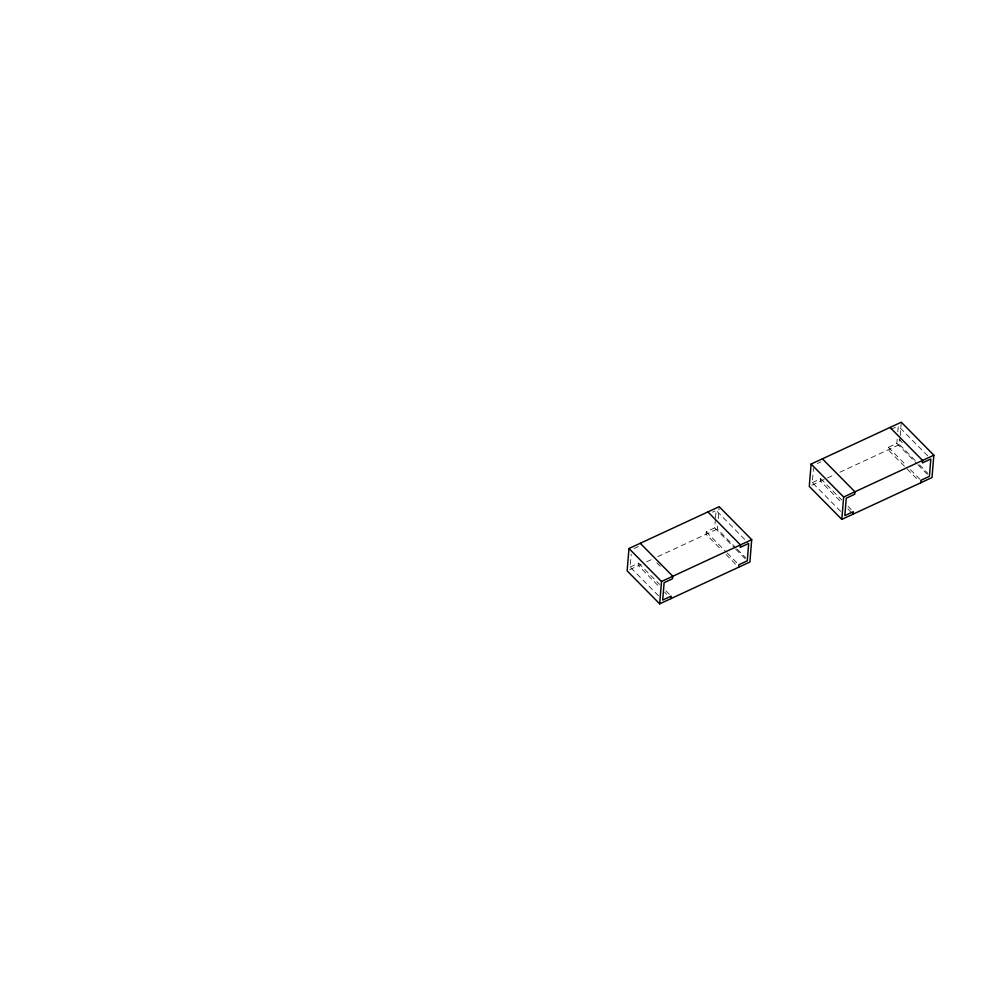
<?xml version="1.0" encoding="UTF-8"?>
<svg xmlns="http://www.w3.org/2000/svg" width="983" height="983" viewBox="0 0 983 983"><rect width="100%" height="100%" fill="white"/><g stroke="black" fill="none" stroke-linecap="round" stroke-linejoin="round"><path stroke-width="0.74" stroke-dasharray="4.92 3.69" d="M658.499 595.796L630.152 567.08L631.233 554.043M630.152 567.08L638.606 563.161L638.409 565.643L658.352 585.856M715.427 519.171L714.715 527.871L706.261 531.791L706.052 534.273L721.805 550.222M715.55 517.722L716.152 510.484L747.645 542.395M736.23 548.182L717.332 529.038L717.578 526.065M718.192 518.606L719.175 506.687M840.637 511.332L812.29 482.616L813.482 468.129M812.29 482.616L820.744 478.696L820.547 481.179L841.534 502.448M897.209 439.057L896.852 443.407L888.399 447.326L888.19 449.809L906.043 467.896M897.811 431.807L898.278 426.02L927.682 455.805M915.21 460.536L899.47 444.574L900.084 437.128M900.207 435.641L901.3 422.223M633.998 548.575L640.044 545.774M712.528 512.155L714.936 511.037M817.34 463.546L820.965 461.875M891.04 429.374L897.074 426.573M629.636 569.71L641.174 564.365M646.691 561.797L652.208 559.241M657.738 556.673L717.332 529.038M811.774 485.246L826.064 478.623M827.44 477.984L834.346 474.777M839.875 472.221L899.47 444.574M899.273 439.512L902.419 442.706M919.412 464.787L927.817 473.302M896.852 443.407L916.795 463.607M917.852 464.676L929.402 476.374M888.399 447.326L906.24 465.401M910.442 469.665L920.936 480.294M907.088 468.952L918.638 480.65M820.744 478.696L841.743 499.966M848.046 506.356L851.192 509.538M847.837 508.838L852.04 513.089M737.275 549.251L745.679 557.754M714.715 527.871L734.67 548.072M735.714 549.141L747.264 560.838M706.261 531.791L726.204 551.991M727.26 553.06L738.811 564.758M726.007 554.486L736.5 565.114M656.841 562.792L661.043 567.044M638.606 563.161L659.605 584.43M665.909 590.808L670.111 595.071M664.655 592.233L666.757 594.359"/><path stroke-width="1.47" d="M628.973 548.514L627.129 570.865L659.679 603.845L749.882 562.018L751.712 539.667L719.175 506.687L628.973 548.514L661.51 581.494L659.679 603.845M670.947 598.61L671.156 596.128L662.702 600.048L664.127 582.673L672.581 578.741L672.79 576.259L640.24 543.292M738.602 567.24L738.811 564.758L747.264 560.838L748.69 543.452L740.236 547.371L740.445 544.889L707.895 511.922M811.11 464.05L809.267 486.413L841.817 519.38L932.007 477.554L933.85 455.203L901.3 422.223L811.11 464.05L843.647 497.029L841.817 519.38M853.084 514.158L853.293 511.664L844.839 515.596L846.265 498.209L854.719 494.289L854.927 491.795L822.378 458.828M920.739 482.776L920.936 480.294L929.402 476.374L930.827 458.987L922.373 462.907L922.57 460.425L890.033 427.458M661.51 581.494L751.712 539.667M843.647 497.029L933.85 455.203"/></g></svg>
